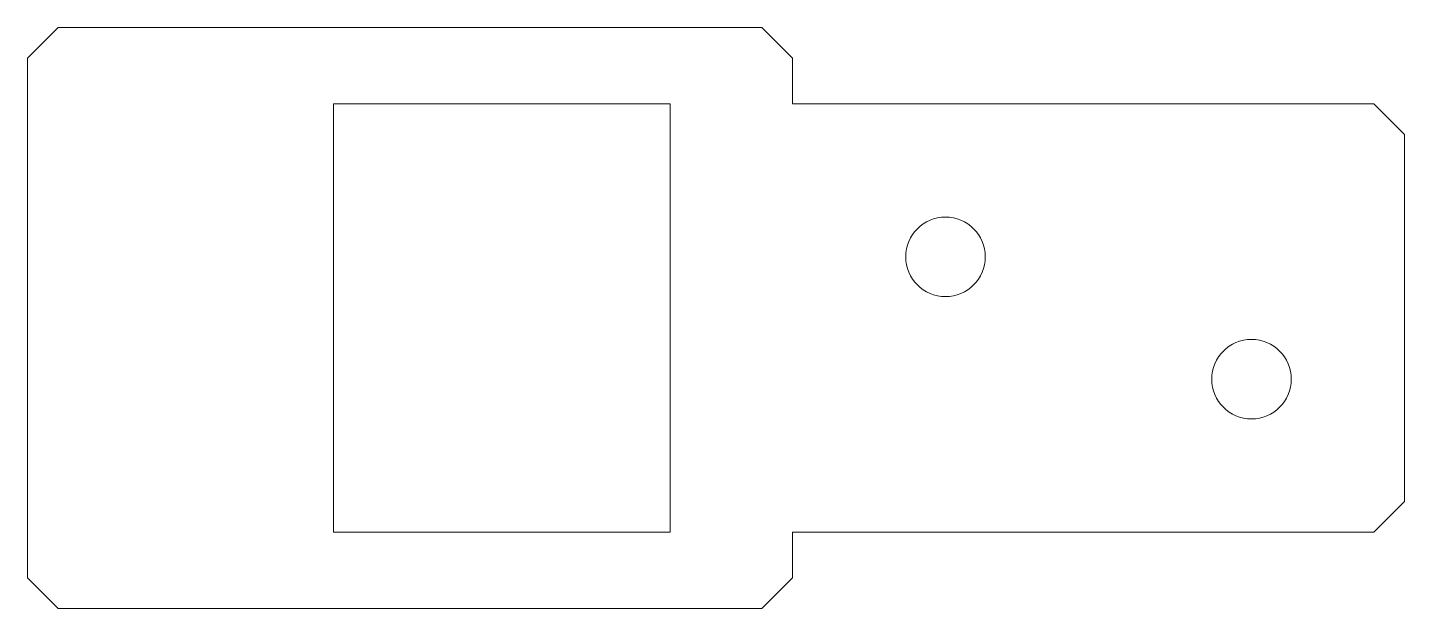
# Model space of a CAD drawing. Header units: millimetres. Extents: x -20 to 70, y -5 to 33.
import ezdxf

# ---------------------------------------------------------------- set-up
doc = ezdxf.new("R2010")
doc.units = ezdxf.units.MM
doc.layers.add('cut', color=178, linetype='Continuous', lineweight=0, true_color=0x000000)

msp = doc.modelspace()

# ---------------------------------------------------------------- linework, layer by layer
at = {"layer": 'cut'}
for p, q in [((-18, 33), (-20, 31)), ((28, 33), (-18, 33)), ((30, 31), (28, 33)), ((-20, 31), (-20, -3)), ((30, 31), (30, 28)), ((22, 28), (0, 28)), ((0, 28), (0, 0)), ((22, 0), (22, 28)), ((30, 28), (68, 28)), ((68, 28), (70, 26)), ((70, 26), (70, 2)), ((70, 2), (68, 0)), ((0, 0), (22, 0)), ((68, 0), (30, 0)), ((30, 0), (30, -3)), ((-20, -3), (-18, -5)), ((30, -3), (28, -5)), ((-18, -5), (28, -5))]:
    msp.add_line(p, q, dxfattribs=at)
for centre in [(40, 18), (60, 10)]:
    msp.add_circle(centre, 2.6, dxfattribs=at)

doc.saveas('drawing.dxf')
